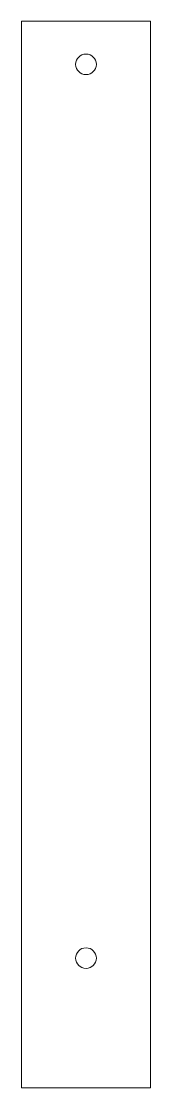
# Model space of a CAD drawing. Header units: millimetres. Extents: x -48 to 2, y 0 to 414.
import ezdxf

# ---------------------------------------------------------------- set-up
doc = ezdxf.new("R2010")
doc.units = ezdxf.units.MM

msp = doc.modelspace()

# ---------------------------------------------------------------- linework, layer by layer
at = {"color": 7, "linetype": 'Continuous', "lineweight": 15}
for p, q in [((-48, 414), (2, 414)), ((-48, 414), (-48, 0)), ((2, 414), (2, 0)), ((-48, 0), (2, 0))]:
    msp.add_line(p, q, dxfattribs=at)
for centre in [(-23, 397.3), (-23, 50.3)]:
    msp.add_circle(centre, 4, dxfattribs=at)

doc.saveas('drawing.dxf')
